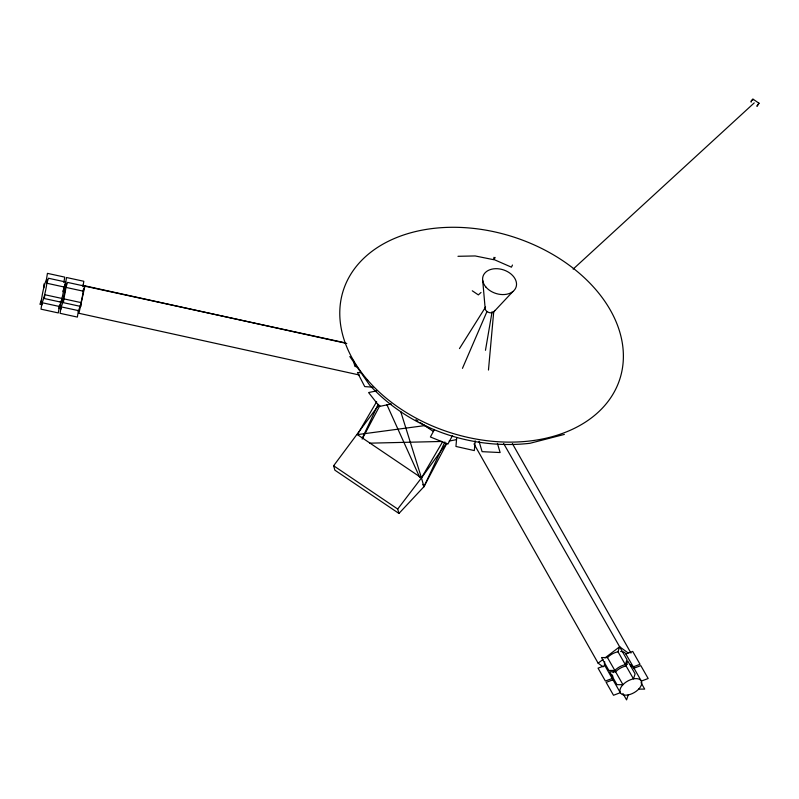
<?xml version="1.0" encoding="UTF-8"?>
<svg xmlns="http://www.w3.org/2000/svg" width="799" height="799" viewBox="0 0 799 799"><rect width="100%" height="100%" fill="white"/><g stroke="black" fill="none" stroke-linecap="round" stroke-linejoin="round"><path stroke-width="1.2" d="M43.775 287.83L43.955 283.955M456.678 437.902L455.949 446.451L474.336 450.596L475.175 440.818M488.469 370.057L493.702 311.97L512.838 291.565M493.972 257.318L493.662 259.695L475.155 255.95L457.977 256.299M46.402 279.82L47.431 273.358L64.729 277.123L63.87 282.506M65.478 283.965L66.507 277.513L83.815 281.268L82.956 286.661M485.472 350.302L492.114 311.65M83.106 285.553L84.854 286.162L78.941 313.288L359.34 375.001M41.588 299.275L39.95 304.269L42.257 304.769M64.14 287.011L65.778 282.017L48.469 278.252L46.841 283.246L64.14 287.011A12.015 1.198 -77.7 0 1 61.213 301.243A12.015 1.198 -77.7 0 1 58.736 306.257M84.854 286.162L83.216 291.166L65.918 287.4L67.555 282.407L345.108 342.801M607.48 657.577L614.84 670.471L608.868 670.441L601.507 657.547L607.48 657.577A12.015 6.632 -29.7 0 1 617.997 651.764L619.634 646.771L628.114 652.923M626.106 665.986L627.744 660.983L635.105 673.877L633.467 678.87L626.106 665.986A12.015 6.632 -29.7 0 0 615.6 671.799L609.627 671.769L616.978 684.663L622.95 684.693A12.015 6.632 -29.7 0 1 641.347 681.068L648.169 678.521L640.818 665.627L633.997 668.184A12.015 6.632 -29.7 0 0 631.07 666.006M633.997 668.184L641.347 681.068A12.015 6.632 -29.7 0 1 628.214 694.9L626.576 699.904L622.9 693.452M462.461 368.349L486.981 311.52M362.476 437.832L378.157 404.314M378.886 404.903L333.632 465.757L334.871 470.162L398.951 513.447L423.939 486.701L444.883 441.957M495.13 257.438L494.082 259.575L511.44 267.176L512.479 265.038M752.628 100.454C754.326 96.659 749.043 102.871 751.519 101.912M362.147 439.09L379.865 405.582M422.911 484.424L423.939 486.701L446.801 443.465M434.476 429.472L430.401 436.973L447.889 444.104L452.554 435.535M423.939 486.701L421.473 477.902L357.393 434.616L376.649 401.697M442.596 441.797L421.473 477.902L397.712 509.043L398.951 513.447M459.465 348.594L485.572 307.066M446.521 443.275L421.473 477.902L400.699 411.525M481.008 292.464L478.351 294.901L472.279 290.796M573.143 269.123L754.226 102.901M473.997 443.924L598.121 663.17L603.015 659.445M604.973 657.957L619.634 646.771M625.877 653.962L632.698 651.405L640.059 664.299L633.237 666.855L625.877 653.962A12.015 6.632 -29.7 0 0 620.653 651.495M604.853 665.597L598.042 668.144L605.392 681.038L612.214 678.491L604.853 665.597A12.015 6.632 -29.7 0 1 604.743 661.872M612.973 679.819L606.151 682.366L613.512 695.26L620.324 692.703L612.973 679.819A12.015 6.632 -29.7 0 1 612.863 676.084M564.364 434.416L529.967 443.295C471.26 449.997 409.877 428.663 369.597 385.068L349.842 356.544M376.858 390.811L368.599 392.559L379.465 406.451L391.27 403.964M449.168 441.068L456.489 439.63M357.393 434.616L425.298 425.527M369.647 443.175L441.827 441.457M758.96 103.151L756.903 106.287L759.04 103.261L752.958 99.096M638.731 689.088L644.693 689.118L641.018 682.676M361.028 372.753L357.443 372.494L364.734 386.596L373.103 387.205M61.343 308.923L59.036 308.424L60.674 303.43A12.015 1.198 -77.7 0 0 62.522 303.27A12.015 1.198 -77.7 0 0 66.057 286.032A12.015 1.198 -77.7 0 0 63.59 289.198M82.227 285.243L346.786 343.47M357.243 367.021L354.856 366.332L353.398 360.269M423.59 424.898L429.742 428.234M415.909 419.665L417.977 421.063M420.044 422.461L433.477 431.53M333.632 465.757L397.712 509.043M598.121 663.17L603.115 666.865M503.6 443.445L626.985 659.654L625.347 664.658L617.997 651.764M615.6 671.799L622.95 684.693A12.015 6.632 -29.7 0 0 628.214 694.9M512.389 443.605L630.98 653.083M386.956 404.843L419.835 477.602M497.417 443.385L500.124 452.544L482.097 451.665L479.05 441.358M482.706 280.489L485.203 308.843M630.311 664.678A12.015 6.632 -29.7 0 1 633.667 668.573M613.352 679.819A12.015 6.632 -29.7 0 1 612.104 674.756M613.143 672.618A12.015 6.632 -29.7 0 1 627.155 664.408M64.3 289.088A7.331 0.739 -77.7 0 1 64.19 294.721A7.331 0.739 -77.7 0 1 61.603 302.272M63.111 290.137A7.331 0.739 -77.7 0 1 62.901 291.655M60.504 301.353A7.331 0.739 -77.7 0 1 60.175 302.012M83.396 289.208A12.015 1.198 -77.7 0 1 80.669 304.039A12.015 1.198 -77.7 0 1 77.813 310.412M494.701 310.421A4.904 3.496 18.1 0 1 489.248 312.599A4.904 3.496 18.1 0 1 485.223 307.915M44.654 294.691L44.464 298.566L61.763 302.332L61.952 298.456L44.654 294.691M63.73 298.836L63.55 302.711L80.849 306.476L81.039 302.601L63.73 298.836M42.027 302.701L40.999 309.163L58.297 312.928L59.326 306.466L42.027 302.701M61.114 306.856L60.075 313.318L77.373 317.083L78.412 310.621L61.114 306.856M43.915 297.478A12.015 1.198 -77.7 0 0 46.781 279.52A12.015 1.198 -77.7 0 0 41.938 296.779A12.015 1.198 -77.7 0 0 43.915 297.478M367.71 380.194A145.188 102.801 17.7 0 0 611.714 396.224A145.188 102.801 17.7 0 0 465.358 227.685A145.188 102.801 17.7 0 0 367.71 380.194M485.922 287.091A17.388 12.385 18.1 0 0 515.125 289.078A17.388 12.385 18.1 0 0 497.647 268.734A17.388 12.385 18.1 0 0 485.922 287.091"/></g></svg>
